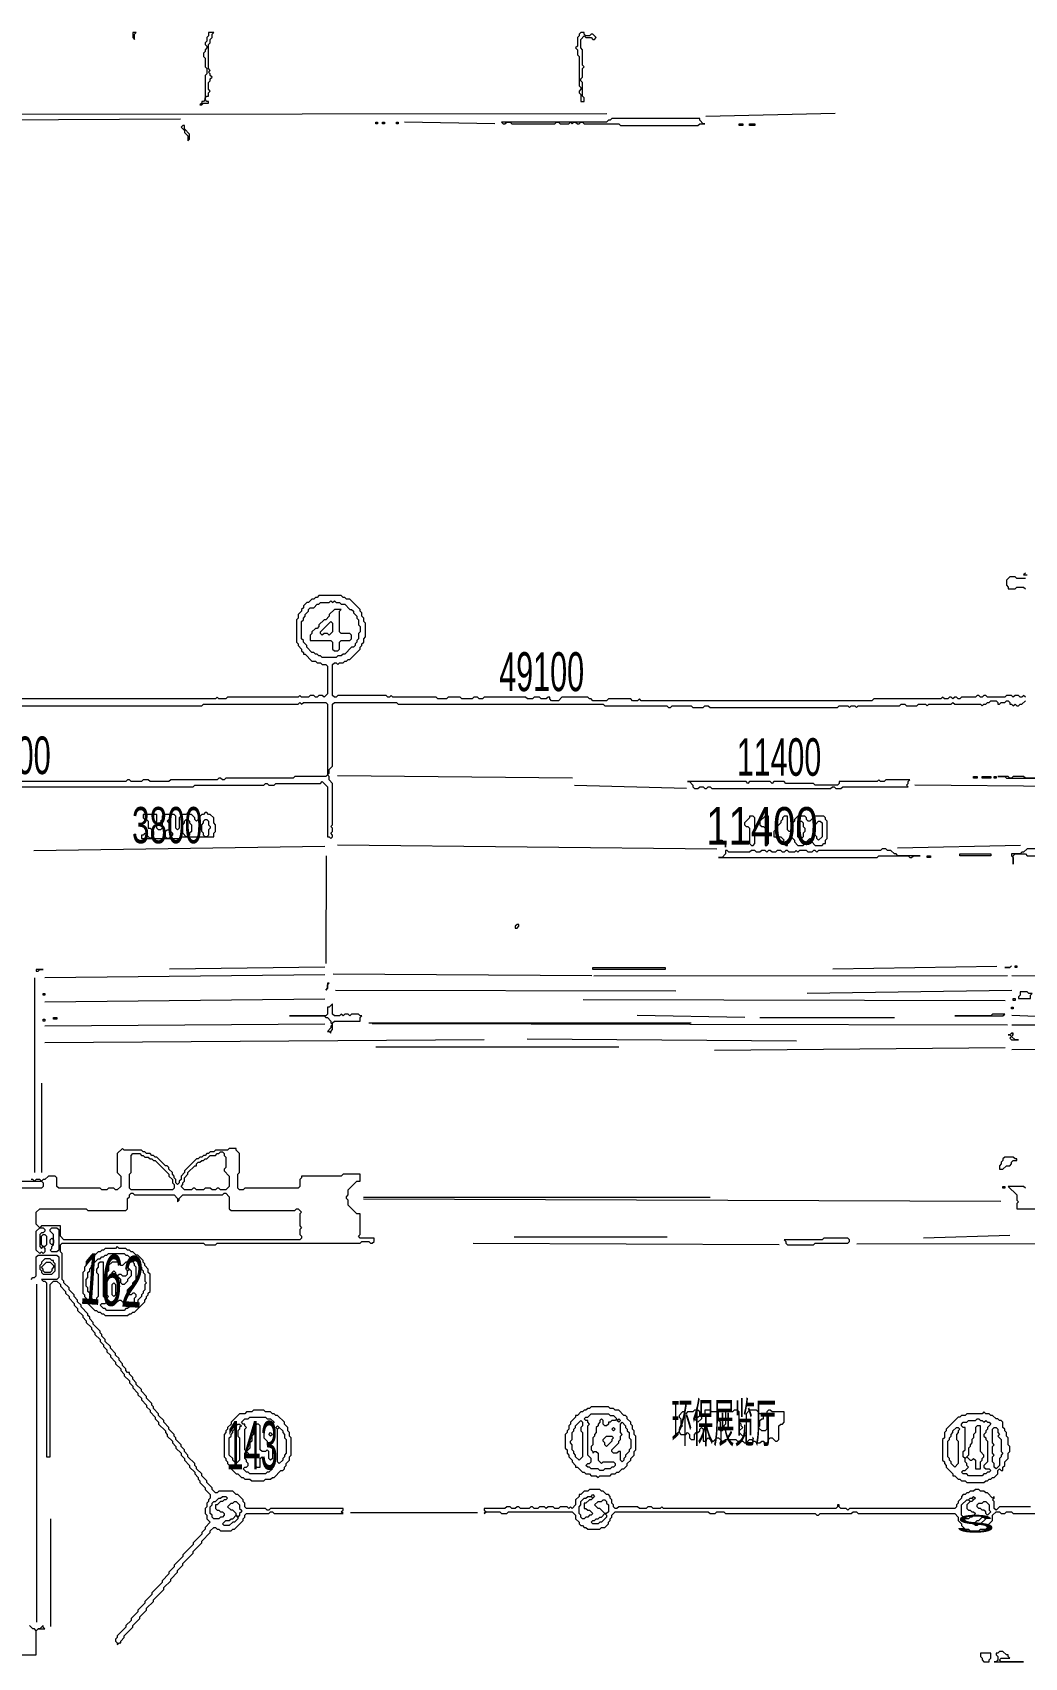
# Model space of a CAD drawing. Extents: x 20 to 3943, y 20 to 2783.
# Drawn here: x 1505 to 2080, y 1839 to 2783 of the extents above; entities that cross this region are included whole.
import ezdxf

# ---------------------------------------------------------------- set-up
doc = ezdxf.new("R2010")
doc.units = 0
for name, color, linetype, lineweight in [('OCR_TEXT', 6, 'Continuous', 0), ('RESIDUAL_GRAPHIC', 3, 'Continuous', 0), ('TRACE_CURVE', 6, 'Continuous', 0), ('TRACE_STRAIGHT', 5, 'Continuous', 0), ('TRACE_TEXT_SYMBOL', 6, 'Continuous', 0)]:
    doc.layers.add(name, color=color, linetype=linetype, lineweight=lineweight)
doc.styles.add('wqy-unicode', font='wqy-unicode.lff')

msp = doc.modelspace()

# ---------------------------------------------------------------- linework, layer by layer
at = {"layer": 'RESIDUAL_GRAPHIC', "color": 3}
for points in [[(1557, 2135), (1554, 2132), (1554, 2121), (1556, 2119), (1556, 2113), (1554, 2111), (1553, 2111), (1552, 2112), (1549, 2112), (1548, 2111), (1545, 2111), (1544, 2112), (1520, 2112), (1519, 2113), (1519, 2118), (1518, 2119), (1514, 2119), (1512, 2117), (1511, 2117), (1510, 2116), (1509, 2117), (1507, 2117), (1506, 2116), (1505, 2117), (1504, 2117)], [(1584, 2123), (1584, 2124), (1583, 2125), (1582, 2125), (1577, 2130), (1576, 2130), (1575, 2131), (1574, 2131), (1573, 2132), (1571, 2132), (1570, 2133), (1569, 2133), (1568, 2134), (1558, 2134), (1557, 2135)], [(1695, 2080), (1696, 2081), (1700, 2081), (1701, 2080), (1702, 2080), (1703, 2081), (1703, 2083), (1695, 2083), (1694, 2084), (1695, 2085), (1695, 2097), (1693, 2097), (1688, 2102), (1688, 2105), (1687, 2106), (1687, 2107), (1688, 2108), (1688, 2111), (1693, 2116), (1695, 2116), (1695, 2120), (1685, 2120), (1684, 2119), (1661, 2119), (1661, 2118), (1660, 2117), (1660, 2113), (1659, 2112), (1628, 2112), (1627, 2111), (1625, 2111), (1624, 2112), (1624, 2120), (1625, 2121), (1625, 2132), (1623, 2134), (1623, 2135), (1619, 2135), (1618, 2134), (1611, 2134), (1610, 2133), (1608, 2133), (1607, 2132), (1606, 2132), (1605, 2131), (1604, 2131), (1603, 2130), (1602, 2130), (1601, 2129), (1600, 2129), (1593, 2122), (1593, 2121), (1591, 2119), (1591, 2117), (1590, 2116), (1590, 2115), (1589, 2114), (1588, 2115), (1588, 2117), (1587, 2118), (1587, 2119), (1586, 2120), (1586, 2121), (1584, 2123)], [(1587, 1969), (1584, 1972), (1584, 1973), (1581, 1976), (1581, 1977), (1578, 1980), (1578, 1981), (1575, 1984), (1575, 1985), (1574, 1986), (1574, 1987), (1571, 1990), (1571, 1991), (1568, 1994), (1568, 1995), (1565, 1998), (1565, 1999), (1563, 2001), (1563, 2002), (1561, 2004), (1561, 2005), (1560, 2005), (1559, 2006), (1559, 2007), (1557, 2009), (1557, 2010), (1555, 2012), (1555, 2013), (1553, 2015), (1553, 2016), (1550, 2019), (1550, 2020), (1547, 2023), (1547, 2024), (1545, 2026), (1545, 2027), (1544, 2028), (1544, 2029), (1540, 2033), (1540, 2034), (1538, 2036), (1538, 2037), (1537, 2038), (1537, 2039), (1533, 2043), (1533, 2044), (1531, 2046), (1531, 2047), (1529, 2049), (1529, 2050), (1526, 2053), (1526, 2054), (1523, 2057), (1523, 2058), (1522, 2059), (1522, 2074), (1521, 2075), (1521, 2079), (1522, 2080), (1604, 2080), (1605, 2079), (1611, 2079), (1612, 2080), (1695, 2080)], [(1504, 2059), (1505, 2060), (1506, 2060), (1507, 2061), (1507, 2072), (1508, 2073), (1519, 2073), (1520, 2072), (1520, 2060), (1519, 2059), (1510, 2059), (1511, 2058), (1512, 2058), (1513, 2057), (1513, 1956), (1515, 1956), (1515, 2056), (1517, 2058), (1519, 2058), (1521, 2056), (1521, 2055), (1524, 2052), (1524, 2051), (1526, 2049)], [(1526, 2049), (1526, 2048), (1529, 2045), (1529, 2044), (1531, 2042), (1531, 2041), (1534, 2038), (1534, 2037), (1536, 2035), (1536, 2034), (1539, 2031), (1539, 2030), (1541, 2028), (1541, 2027), (1544, 2024), (1544, 2023), (1546, 2021), (1546, 2020), (1548, 2018), (1548, 2017), (1550, 2015), (1550, 2014), (1553, 2011), (1553, 2010), (1556, 2007), (1556, 2006), (1558, 2004), (1558, 2003), (1561, 2000), (1561, 1999), (1563, 1997), (1563, 1996), (1566, 1993), (1566, 1992), (1568, 1990), (1568, 1989), (1571, 1986), (1571, 1985), (1573, 1983), (1573, 1982), (1576, 1979), (1576, 1978), (1578, 1976), (1578, 1975), (1582, 1971), (1582, 1970), (1583, 1969), (1583, 1968), (1586, 1965), (1586, 1964), (1588, 1962), (1588, 1961), (1591, 1958), (1591, 1957), (1593, 1955), (1593, 1954), (1596, 1951), (1596, 1950), (1599, 1947), (1599, 1946), (1601, 1944), (1601, 1943), (1602, 1942), (1602, 1941)], [(1592, 1893), (1592, 1894), (1598, 1900), (1598, 1901), (1603, 1906), (1603, 1907), (1608, 1912), (1608, 1913), (1610, 1915), (1611, 1915), (1612, 1914), (1613, 1914), (1614, 1913), (1620, 1913), (1621, 1914), (1622, 1914), (1627, 1919), (1627, 1920), (1628, 1921), (1628, 1922), (1629, 1923), (1642, 1923), (1643, 1924), (1644, 1924), (1645, 1923), (1685, 1923), (1684, 1924), (1685, 1925), (1685, 1926), (1643, 1926), (1642, 1925), (1641, 1925), (1640, 1926), (1629, 1926), (1628, 1927), (1628, 1929), (1627, 1930), (1627, 1931), (1624, 1934), (1623, 1934), (1621, 1936), (1613, 1936), (1612, 1935), (1611, 1935), (1609, 1937), (1609, 1938), (1606, 1941), (1606, 1942), (1603, 1945), (1603, 1946), (1600, 1949), (1600, 1950), (1599, 1951), (1599, 1952), (1595, 1956), (1595, 1957), (1593, 1959), (1593, 1960), (1591, 1962), (1591, 1963), (1588, 1966), (1588, 1967), (1587, 1968), (1587, 1969)], [(1602, 1941), (1605, 1938), (1605, 1937), (1608, 1934), (1608, 1932), (1607, 1931), (1607, 1930), (1606, 1929), (1606, 1927), (1605, 1926), (1605, 1923), (1606, 1922), (1606, 1920), (1608, 1918), (1605, 1915), (1605, 1914), (1603, 1912), (1603, 1911), (1598, 1906), (1598, 1905), (1592, 1899), (1592, 1898), (1587, 1893), (1587, 1892), (1584, 1889), (1584, 1888), (1580, 1884), (1580, 1883), (1574, 1877), (1574, 1876), (1570, 1872), (1570, 1871), (1566, 1867), (1566, 1866), (1562, 1862), (1562, 1861), (1559, 1858), (1559, 1857), (1554, 1852), (1554, 1851), (1553, 1850), (1553, 1849), (1554, 1848), (1554, 1847), (1555, 1848), (1556, 1848), (1556, 1849), (1558, 1851), (1558, 1852), (1563, 1857), (1563, 1858), (1567, 1862), (1567, 1863), (1571, 1867), (1571, 1868), (1575, 1872), (1575, 1873), (1581, 1879), (1581, 1880), (1585, 1884), (1585, 1885), (1589, 1889), (1589, 1890), (1592, 1893)], [(1481, 1841), (1507, 1841), (1507, 1855), (1508, 1856), (1512, 1856), (1511, 1857), (1511, 1858), (1509, 1856), (1508, 1856), (1507, 1855), (1506, 1856), (1505, 1856), (1503, 1858)]]:
    msp.add_lwpolyline(points, dxfattribs=at)
for points in [[(1613, 2132), (1614, 2133), (1615, 2133), (1616, 2132), (1616, 2131), (1617, 2130), (1617, 2124), (1616, 2123), (1616, 2122), (1619, 2119), (1619, 2113), (1617, 2111), (1614, 2111), (1613, 2112), (1612, 2112), (1611, 2111), (1609, 2111), (1608, 2112), (1605, 2112), (1604, 2111), (1600, 2111), (1599, 2112), (1598, 2112), (1597, 2111), (1593, 2111), (1591, 2113), (1592, 2114), (1592, 2115), (1593, 2116), (1593, 2118), (1595, 2120), (1595, 2121), (1599, 2125), (1600, 2125), (1600, 2126), (1601, 2127), (1602, 2127), (1603, 2128), (1604, 2128), (1605, 2129), (1606, 2129), (1608, 2131), (1611, 2131), (1612, 2132)], [(1562, 2131), (1563, 2132), (1567, 2132), (1568, 2131), (1569, 2131), (1570, 2130), (1572, 2130), (1573, 2129), (1574, 2129), (1575, 2128), (1576, 2128), (1584, 2120), (1584, 2119), (1586, 2117), (1586, 2115), (1587, 2114), (1587, 2112), (1586, 2111), (1562, 2111), (1561, 2112), (1561, 2120), (1562, 2121)], [(1491, 2115), (1492, 2116), (1510, 2116), (1511, 2115), (1511, 2113), (1510, 2112), (1492, 2112), (1491, 2113)], [(1561, 2108), (1562, 2109), (1563, 2109), (1564, 2108), (1587, 2108), (1589, 2106), (1589, 2104), (1590, 2105), (1590, 2106), (1592, 2108), (1615, 2108), (1616, 2109), (1617, 2109), (1619, 2107), (1619, 2100), (1620, 2099), (1657, 2099), (1658, 2100), (1659, 2100), (1661, 2098), (1660, 2097), (1660, 2090), (1661, 2089), (1660, 2088), (1660, 2085), (1661, 2084), (1661, 2083), (1660, 2082), (1523, 2082), (1521, 2084), (1521, 2090), (1510, 2090), (1509, 2089), (1507, 2091), (1507, 2098), (1509, 2100), (1536, 2100), (1537, 2099), (1559, 2099), (1560, 2100), (1560, 2106), (1561, 2107)], [(1509, 2089), (1511, 2089), (1512, 2088), (1512, 2087), (1511, 2086), (1510, 2086), (1509, 2085), (1509, 2078), (1510, 2077), (1511, 2078), (1512, 2077), (1512, 2075), (1511, 2074), (1510, 2075), (1509, 2074), (1507, 2076), (1507, 2087)], [(1515, 2088), (1516, 2089), (1519, 2089), (1520, 2088), (1520, 2076), (1519, 2075), (1516, 2075), (1515, 2076), (1516, 2077), (1516, 2078), (1517, 2079), (1517, 2085), (1515, 2087)], [(1510, 2084), (1511, 2085), (1512, 2085), (1513, 2084), (1513, 2079), (1512, 2078), (1511, 2078), (1510, 2079)], [(1515, 2082), (1516, 2083), (1517, 2082), (1517, 2080), (1516, 2079), (1515, 2080)], [(1614, 1932), (1615, 1933), (1617, 1933), (1618, 1932), (1617, 1931), (1616, 1931), (1615, 1930), (1614, 1930), (1612, 1928), (1611, 1928), (1611, 1926), (1612, 1925), (1613, 1925), (1614, 1924), (1615, 1924), (1616, 1923), (1616, 1922), (1615, 1921), (1614, 1921), (1613, 1920), (1610, 1920), (1609, 1921), (1609, 1922), (1608, 1923), (1608, 1927), (1609, 1928), (1609, 1929), (1610, 1930), (1611, 1930), (1613, 1932)], [(1621, 1929), (1622, 1930), (1623, 1930), (1625, 1928), (1625, 1926), (1626, 1925), (1626, 1924), (1625, 1923), (1625, 1922), (1624, 1921), (1623, 1922), (1623, 1923), (1621, 1925), (1620, 1925), (1618, 1927), (1620, 1929)], [(1623, 1922), (1624, 1921), (1624, 1920), (1622, 1918), (1621, 1918), (1619, 1916), (1616, 1916), (1615, 1917), (1617, 1919), (1619, 1919), (1620, 1920), (1621, 1920)]]:
    msp.add_lwpolyline(points, close=True, dxfattribs=at)
at = {"layer": 'TRACE_CURVE', "color": 6}
for points in [[(1669, 2455), (1668, 2454), (1667, 2454), (1665, 2452), (1664, 2452), (1662, 2450), (1662, 2449), (1661, 2448), (1661, 2447), (1659, 2445), (1659, 2443), (1658, 2442), (1658, 2429), (1659, 2428), (1659, 2427), (1661, 2425), (1661, 2424), (1662, 2423), (1662, 2422), (1663, 2422), (1667, 2418), (1669, 2418), (1670, 2417), (1672, 2417), (1673, 2416), (1675, 2416), (1676, 2415), (1676, 2399), (1674, 2397), (1673, 2398), (1671, 2398), (1670, 2397), (1669, 2397), (1668, 2398), (1666, 2398), (1665, 2397), (1661, 2397), (1660, 2398), (1659, 2397), (1618, 2397), (1617, 2396), (1613, 2396), (1612, 2397), (1611, 2396), (1479, 2396)], [(1806, 2395), (1805, 2396), (1805, 2397), (1804, 2397), (1803, 2396), (1800, 2396), (1799, 2397), (1796, 2397), (1795, 2396), (1792, 2396), (1791, 2397), (1767, 2397), (1766, 2396), (1764, 2396), (1763, 2397), (1761, 2397), (1760, 2396), (1754, 2396), (1753, 2397), (1746, 2397), (1745, 2396), (1740, 2396), (1739, 2397), (1714, 2397), (1713, 2398), (1712, 2397), (1711, 2397), (1710, 2398), (1682, 2398), (1681, 2397), (1680, 2397), (1679, 2398), (1679, 2416), (1680, 2417), (1681, 2417), (1682, 2416), (1683, 2417), (1685, 2417), (1686, 2418), (1687, 2418), (1688, 2419), (1689, 2419), (1695, 2425), (1695, 2426), (1696, 2427), (1696, 2428), (1697, 2429), (1697, 2431), (1698, 2432), (1698, 2440), (1697, 2441), (1697, 2443), (1696, 2444), (1696, 2446), (1695, 2447), (1695, 2448), (1689, 2454), (1687, 2454), (1686, 2455), (1685, 2455), (1684, 2456), (1671, 2456), (1670, 2455), (1669, 2455)], [(2081, 2397), (2080, 2398), (2079, 2397), (2078, 2397), (2077, 2398), (2075, 2398), (2074, 2397), (2073, 2398), (2070, 2398), (2069, 2397), (2059, 2397), (2058, 2398), (2057, 2398), (2056, 2397), (2055, 2397), (2054, 2398), (2053, 2398), (2052, 2397), (2044, 2397), (2043, 2396), (2042, 2396), (2041, 2397), (2040, 2397), (2039, 2396), (2038, 2397), (2037, 2397), (2036, 2396), (2034, 2396), (2033, 2397), (2032, 2396), (1993, 2396), (1992, 2395), (1858, 2395), (1857, 2396), (1856, 2395), (1853, 2395), (1852, 2396), (1839, 2396), (1838, 2395), (1830, 2395), (1829, 2396), (1828, 2396), (1827, 2397), (1812, 2397), (1810, 2395), (1806, 2395)], [(1479, 2392), (1603, 2392), (1604, 2393), (1659, 2393), (1660, 2394), (1661, 2393), (1662, 2394), (1675, 2394), (1676, 2393), (1676, 2352), (1675, 2351), (1657, 2351), (1656, 2350), (1617, 2350), (1616, 2349), (1615, 2349), (1614, 2350)], [(1672, 2347), (1673, 2348), (1676, 2345), (1676, 2316), (1677, 2316), (1678, 2315), (1679, 2316), (1679, 2317), (1678, 2318), (1679, 2319), (1679, 2321), (1678, 2322), (1679, 2323), (1679, 2347), (1677, 2349), (1677, 2351), (1676, 2352), (1677, 2353), (1677, 2355), (1679, 2357), (1679, 2393), (1680, 2394), (1716, 2394), (1717, 2393), (1836, 2393), (1837, 2392), (1873, 2392), (1874, 2391), (1875, 2391), (1876, 2392), (1887, 2392), (1888, 2391), (1894, 2391), (1895, 2392), (1897, 2392), (1898, 2391), (1972, 2391), (1973, 2392), (1978, 2392), (1979, 2391), (1980, 2392), (1982, 2392), (1983, 2391), (1984, 2392), (2008, 2392), (2009, 2393), (2011, 2393), (2012, 2392), (2018, 2392), (2019, 2393), (2023, 2393), (2024, 2392), (2025, 2393), (2038, 2393), (2039, 2394), (2040, 2393), (2055, 2393), (2056, 2392), (2057, 2393), (2058, 2393), (2059, 2394), (2060, 2394), (2061, 2395), (2064, 2395)], [(2064, 2395), (2065, 2394), (2065, 2393), (2066, 2393), (2067, 2394), (2069, 2394), (2070, 2395), (2071, 2395), (2072, 2394), (2072, 2393), (2073, 2393), (2074, 2392), (2075, 2393), (2076, 2392), (2077, 2392), (2078, 2393), (2079, 2393), (2081, 2395)], [(1614, 2350), (1613, 2350), (1612, 2349), (1585, 2349), (1584, 2348), (1573, 2348), (1572, 2349), (1569, 2349), (1568, 2348), (1562, 2348), (1561, 2349), (1560, 2349), (1559, 2348), (1479, 2348)], [(1438, 2345), (1598, 2345), (1599, 2346), (1639, 2346), (1640, 2347), (1641, 2347), (1642, 2346), (1645, 2346), (1646, 2347), (1672, 2347)], [(1856, 1927), (1845, 1927), (1844, 1926), (1843, 1926), (1842, 1927), (1842, 1928), (1841, 1929), (1841, 1931), (1840, 1932), (1840, 1933), (1839, 1934), (1838, 1934), (1836, 1936), (1835, 1936), (1834, 1937), (1828, 1937), (1827, 1936), (1825, 1936), (1823, 1934), (1822, 1934), (1822, 1933), (1820, 1931), (1820, 1928), (1818, 1926), (1817, 1927), (1816, 1926), (1815, 1927), (1811, 1927), (1810, 1926), (1808, 1926), (1807, 1927), (1804, 1927), (1803, 1926), (1802, 1927), (1799, 1927), (1798, 1926), (1796, 1926), (1795, 1927), (1794, 1927), (1793, 1926), (1788, 1926), (1787, 1927), (1786, 1927), (1785, 1926), (1783, 1926), (1782, 1927), (1780, 1927), (1779, 1926), (1767, 1926), (1767, 1925), (1768, 1924), (1767, 1923), (1768, 1924), (1776, 1924), (1777, 1923), (1780, 1923), (1781, 1924), (1818, 1924), (1820, 1922), (1820, 1920), (1822, 1918), (1822, 1917), (1823, 1916), (1824, 1916)], [(2084, 1927), (2066, 1927), (2064, 1925), (2063, 1926), (2063, 1930), (2062, 1931), (2063, 1932), (2063, 1933), (2062, 1932), (2059, 1935), (2058, 1935), (2057, 1936), (2055, 1936), (2054, 1937), (2052, 1937), (2051, 1936), (2049, 1936), (2048, 1935), (2047, 1935), (2046, 1934), (2045, 1934), (2044, 1933), (2044, 1932), (2042, 1930), (2042, 1929), (2041, 1928), (2041, 1927), (2040, 1926), (1979, 1926), (1978, 1925), (1977, 1926), (1974, 1926), (1973, 1927), (1973, 1928), (1972, 1928), (1972, 1927), (1971, 1926), (1871, 1926), (1870, 1927), (1869, 1926), (1865, 1926), (1864, 1927), (1862, 1927), (1861, 1926), (1857, 1926), (1856, 1927)], [(1824, 1916), (1825, 1915), (1826, 1915), (1827, 1914), (1834, 1914), (1835, 1915), (1837, 1915), (1839, 1917), (1839, 1918), (1840, 1919), (1840, 1920), (1841, 1921), (1841, 1922), (1843, 1924), (1897, 1924), (1898, 1923), (1901, 1923), (1902, 1924), (1906, 1924), (1907, 1923), (1959, 1923), (1960, 1922), (1961, 1922), (1962, 1923), (1980, 1923), (1981, 1924), (1983, 1924), (1984, 1923), (2040, 1923), (2042, 1921), (2042, 1919), (2044, 1917), (2044, 1916), (2046, 1914), (2048, 1914), (2049, 1913), (2054, 1913), (2055, 1914), (2058, 1914), (2059, 1915), (2059, 1916), (2062, 1919), (2062, 1922), (2064, 1924), (2066, 1924), (2067, 1923), (2069, 1923), (2070, 1924), (2073, 1924), (2074, 1923), (2097, 1923)]]:
    msp.add_lwpolyline(points, dxfattribs=at)
for points in [[(1677, 2452), (1678, 2453), (1679, 2452), (1680, 2453), (1681, 2452), (1683, 2452), (1684, 2451), (1686, 2451), (1689, 2448), (1690, 2448), (1691, 2447), (1691, 2446), (1693, 2444), (1693, 2443), (1694, 2442), (1694, 2439), (1695, 2438), (1695, 2435), (1694, 2434), (1694, 2431), (1693, 2430), (1693, 2429), (1692, 2428), (1692, 2427), (1691, 2426), (1690, 2426), (1686, 2422), (1685, 2422), (1684, 2421), (1682, 2421), (1681, 2420), (1673, 2420), (1672, 2421), (1671, 2421), (1670, 2422), (1669, 2422), (1668, 2423), (1667, 2423), (1664, 2426), (1664, 2427), (1662, 2429), (1662, 2430), (1661, 2431), (1661, 2441), (1662, 2442), (1662, 2443), (1663, 2444), (1663, 2445), (1665, 2447), (1665, 2448), (1666, 2449), (1668, 2449), (1670, 2451), (1671, 2451), (1672, 2452)], [(1826, 1932), (1827, 1933), (1829, 1933), (1830, 1932), (1829, 1931), (1828, 1931), (1826, 1929), (1825, 1929), (1825, 1926), (1826, 1926), (1827, 1925), (1828, 1925), (1830, 1923), (1829, 1922), (1828, 1922), (1827, 1921), (1826, 1921), (1825, 1920), (1824, 1920), (1823, 1921), (1823, 1922), (1822, 1923), (1822, 1927), (1823, 1928), (1823, 1930), (1825, 1932)], [(1829, 1933), (1830, 1934), (1831, 1933), (1830, 1932)], [(1835, 1930), (1836, 1931), (1837, 1931), (1838, 1930), (1838, 1929), (1839, 1928), (1839, 1924), (1838, 1923), (1837, 1923), (1834, 1926), (1833, 1926), (1831, 1928), (1833, 1930)], [(2047, 1931), (2048, 1931), (2049, 1930), (2047, 1928), (2047, 1926), (2048, 1925), (2049, 1925), (2050, 1924), (2051, 1924), (2052, 1923), (2050, 1921), (2049, 1921), (2048, 1920), (2046, 1920), (2044, 1922), (2044, 1928)], [(2048, 1931), (2049, 1932), (2050, 1932), (2051, 1931), (2050, 1930), (2049, 1930)], [(2050, 1932), (2051, 1933), (2052, 1932), (2051, 1931)], [(2056, 1929), (2057, 1930), (2058, 1930), (2060, 1928), (2060, 1925), (2061, 1924), (2059, 1922), (2058, 1923), (2058, 1924), (2057, 1925), (2056, 1925), (2055, 1926), (2054, 1926), (2053, 1927), (2053, 1928), (2054, 1929)], [(1837, 1923), (1838, 1922), (1838, 1921), (1835, 1918), (1834, 1918), (1833, 1917), (1830, 1917), (1829, 1918), (1830, 1919), (1831, 1919), (1832, 1920), (1833, 1920), (1834, 1921), (1835, 1921)], [(2056, 1921), (2057, 1921), (2058, 1920), (2055, 1917), (2054, 1917), (2053, 1916), (2052, 1916), (2051, 1917), (2053, 1919), (2054, 1919)]]:
    msp.add_lwpolyline(points, close=True, dxfattribs=at)
at = {"layer": 'TRACE_STRAIGHT', "color": 5}
for p, q in [((1160.62, 2735.34), (1838.13, 2735.92)), ((1398.11, 2731.82), (1590.63, 2732.88)), ((1720.6, 2731.15), (1773.15, 2730.23)), ((1895.63, 2734.46), (1970.6, 2736.09)), ((1681.87, 2351.51), (1818.14, 2350.3)), ((1819.34, 2345.95), (1884.42, 2344.23)), ((2016.88, 2346.2), (2121.9, 2345.06)), ((1505.61, 2308.07), (1674.36, 2310.62)), ((1675.28, 2242.37), (1675.5, 2304.88)), ((1681.88, 2311.25), (1901.9, 2309.06)), ((2006.85, 2309.59), (2078.15, 2311.07)), ((1584.37, 2239.36), (1674.37, 2240.56)), ((1679.37, 2236.38), (1829.39, 2235.39)), ((1969.36, 2239.33), (2064.38, 2240.79)), ((1506, 2234), (1506, 2121)), ((1511.88, 2234.27), (1674.39, 2236.03)), ((1680.62, 2226.93), (1878.13, 2226.46)), ((1830.62, 2235.28), (2070.63, 2235.37)), ((1954.35, 2225.13), (2073.15, 2226.99)), ((2073.11, 2235.37), (2193.13, 2234.42)), ((1511.87, 2220.2), (1674.39, 2221.83)), ((1824.37, 2221.55), (2069.37, 2221.02)), ((1700, 2208), (1887, 2208)), ((1855.63, 2212.39), (1918.15, 2211.22)), ((1927, 2211), (2005, 2211)), ((2073.07, 2212.36), (2123.14, 2210.26)), ((1511.87, 2206.18), (1674.39, 2207.39)), ((1701.87, 2207.58), (2070.62, 2206.84)), ((1791.87, 2198.7), (1948.15, 2197.42)), ((2073.12, 2206.78), (2200.62, 2206.46)), ((1511.86, 2196.46), (1766.88, 2198.33)), ((1704, 2194), (1845, 2194)), ((1900.62, 2192.15), (2069.37, 2193.64)), ((2073.13, 2192.5), (2263.13, 2193.53)), ((1510, 2173), (1510, 2121)), ((1696.85, 2105.8), (2066.84, 2104.41)), ((1696.88, 2106.72), (1898.13, 2106.69)), ((1760.62, 2080.09), (1938.13, 2079.31)), ((1784.38, 2083.66), (1873.13, 2083.7)), ((1983.13, 2079.59), (2124.38, 2079.81)), ((2021.89, 2083.2), (2071.92, 2084.64)), ((1507.37, 1859.88), (1507.37, 2056.12)), ((1515.5, 1857.38), (1515.52, 1919.88)), ((1689.38, 1923.59), (1763.13, 1923.54))]:
    msp.add_line(p, q, dxfattribs=at)
at = {"layer": 'TRACE_TEXT_SYMBOL', "color": 6}
for points in [[(1563, 2783), (1563, 2780), (1564, 2779), (1564, 2782), (1565, 2783)], [(1607, 2783), (1607, 2781), (1606, 2780), (1606, 2778), (1605, 2777), (1605, 2776), (1606, 2775), (1606, 2774), (1605, 2773), (1605, 2772), (1604, 2771), (1604, 2769), (1605, 2768), (1605, 2763), (1606, 2762), (1606, 2759), (1605, 2758), (1605, 2744), (1604, 2743), (1603, 2743), (1603, 2742), (1602, 2741), (1603, 2741), (1604, 2742), (1607, 2742), (1607, 2743), (1606, 2743), (1605, 2744), (1605, 2745), (1606, 2746), (1607, 2746), (1607, 2748), (1608, 2749), (1607, 2750), (1607, 2754), (1608, 2755), (1608, 2756), (1609, 2757), (1608, 2758), (1608, 2759), (1607, 2760), (1608, 2761), (1607, 2762), (1607, 2776), (1608, 2777), (1608, 2779), (1609, 2780), (1609, 2782), (1610, 2783)], [(1823, 2783), (1822, 2782), (1822, 2781), (1821, 2780), (1821, 2775), (1820, 2774), (1821, 2773), (1821, 2770), (1822, 2769), (1822, 2752), (1823, 2751), (1823, 2750), (1822, 2749), (1822, 2748), (1823, 2747), (1823, 2743), (1825, 2743), (1825, 2745), (1824, 2746), (1824, 2754), (1823, 2755), (1823, 2756), (1824, 2757), (1824, 2762), (1825, 2763), (1824, 2764), (1824, 2773), (1823, 2774), (1823, 2779), (1825, 2781), (1826, 2780), (1829, 2780), (1830, 2779), (1831, 2779), (1832, 2780), (1830, 2782), (1829, 2782), (1828, 2781), (1826, 2781), (1825, 2782), (1825, 2783)], [(1592, 2729), (1591, 2728), (1593, 2726), (1593, 2725), (1595, 2723), (1595, 2720), (1596, 2721), (1596, 2724), (1593, 2727), (1593, 2729)], [(1704, 2731), (1705, 2731), (1705, 2730), (1704, 2730)], [(1708, 2731), (1709, 2731), (1709, 2730), (1708, 2730)], [(1716, 2731), (1717, 2731), (1717, 2730), (1716, 2730)], [(1841, 2733), (1840, 2732), (1839, 2732), (1838, 2731), (1777, 2731), (1778, 2730), (1779, 2730), (1780, 2731), (1782, 2731), (1783, 2730), (1808, 2730), (1809, 2731), (1810, 2731), (1811, 2730), (1816, 2730), (1817, 2731), (1818, 2730), (1819, 2731), (1820, 2731), (1821, 2730), (1822, 2730), (1823, 2731), (1824, 2731), (1825, 2730), (1845, 2730), (1846, 2729), (1891, 2729), (1892, 2730), (1895, 2730), (1894, 2730), (1892, 2732), (1892, 2733)], [(1915, 2730), (1917, 2730), (1917, 2729), (1915, 2729)], [(1921, 2730), (1924, 2730), (1924, 2729), (1921, 2729)], [(1680, 2448), (1677, 2445), (1677, 2444), (1675, 2442), (1674, 2442), (1671, 2439), (1671, 2438), (1670, 2437), (1669, 2437), (1667, 2435), (1667, 2434), (1666, 2433), (1666, 2430), (1678, 2430), (1679, 2429), (1679, 2425), (1680, 2424), (1682, 2424), (1683, 2425), (1683, 2429), (1684, 2430), (1689, 2430), (1690, 2431), (1690, 2433), (1689, 2434), (1684, 2434), (1683, 2435), (1683, 2447), (1684, 2448)], [(1678, 2441), (1679, 2440), (1679, 2435), (1677, 2433), (1676, 2434), (1674, 2434), (1673, 2433), (1672, 2434), (1672, 2435)], [(2051, 2351), (2053, 2351), (2053, 2350), (2051, 2350)], [(2056, 2351), (2061, 2351), (2061, 2350), (2056, 2350)], [(2063, 2351), (2064, 2351), (2064, 2350), (2063, 2350)], [(2065, 2351), (2069, 2351), (2070, 2350), (2095, 2350), (2081, 2350), (2080, 2351), (2074, 2351), (2073, 2350), (2072, 2350), (2071, 2351)], [(1996, 2349), (1995, 2348), (1973, 2348), (1973, 2347), (1972, 2346), (1959, 2346), (1958, 2347), (1942, 2347), (1941, 2348), (1935, 2348), (1934, 2347), (1933, 2348), (1921, 2348), (1920, 2347), (1919, 2348), (1885, 2348), (1886, 2348), (1888, 2346), (1888, 2345), (1889, 2344), (1891, 2344), (1892, 2345), (1894, 2345), (1895, 2344), (1896, 2344), (1897, 2345), (1898, 2345), (1899, 2344), (1968, 2344), (1969, 2345), (1970, 2345), (1971, 2344), (1974, 2344), (1975, 2345), (2013, 2345), (2012, 2346), (2013, 2347), (2013, 2348), (2014, 2349), (2000, 2349), (1999, 2348), (1997, 2348)], [(1595, 2330), (1594, 2329), (1592, 2329), (1590, 2327), (1590, 2321), (1589, 2320), (1588, 2321), (1588, 2328), (1587, 2329), (1581, 2329), (1580, 2328), (1580, 2326), (1579, 2325), (1580, 2324), (1580, 2321), (1579, 2320), (1578, 2320), (1577, 2321), (1577, 2323), (1576, 2324), (1577, 2325), (1577, 2329), (1569, 2329), (1569, 2327), (1570, 2326), (1571, 2326), (1572, 2325), (1572, 2321), (1573, 2321), (1575, 2319), (1575, 2317), (1573, 2315), (1570, 2318), (1569, 2317), (1568, 2317), (1568, 2315), (1590, 2315), (1591, 2316), (1610, 2316), (1610, 2318), (1611, 2319), (1611, 2323), (1610, 2324), (1610, 2327), (1608, 2329), (1607, 2329), (1606, 2330), (1605, 2330), (1604, 2329), (1603, 2329), (1601, 2327), (1601, 2326), (1600, 2325), (1599, 2326), (1599, 2327), (1597, 2329), (1596, 2329)], [(1583, 2325), (1584, 2326), (1585, 2325), (1584, 2324)], [(1593, 2325), (1594, 2326), (1595, 2326), (1596, 2325), (1596, 2324), (1597, 2323), (1597, 2319), (1596, 2318), (1596, 2317), (1595, 2316), (1594, 2316), (1592, 2318), (1592, 2323), (1593, 2324)], [(1604, 2325), (1605, 2326), (1606, 2326), (1607, 2325), (1607, 2323), (1608, 2322), (1608, 2321), (1607, 2320), (1607, 2317), (1606, 2316), (1605, 2316), (1604, 2317), (1604, 2318), (1603, 2319), (1603, 2323), (1604, 2324)], [(1921, 2328), (1921, 2327), (1918, 2324), (1918, 2323), (1919, 2322), (1920, 2322), (1921, 2321), (1921, 2312), (1922, 2311), (1923, 2311), (1924, 2312), (1924, 2327), (1923, 2328)], [(1930, 2328), (1927, 2325), (1927, 2323), (1928, 2322), (1929, 2322), (1930, 2321), (1930, 2311), (1931, 2311), (1932, 2312), (1932, 2328)], [(1941, 2328), (1940, 2327), (1940, 2326), (1939, 2325), (1939, 2324), (1937, 2322), (1937, 2321), (1935, 2319), (1935, 2316), (1936, 2316), (1937, 2315), (1938, 2316), (1939, 2316), (1941, 2314), (1940, 2313), (1942, 2311), (1943, 2311), (1943, 2314), (1945, 2316), (1947, 2314), (1947, 2313), (1949, 2311), (1952, 2311), (1953, 2312), (1954, 2312), (1954, 2313), (1956, 2315), (1957, 2314), (1957, 2313), (1959, 2311), (1963, 2311), (1964, 2312), (1965, 2312), (1965, 2314), (1966, 2315), (1966, 2325), (1965, 2326), (1965, 2327), (1964, 2328), (1959, 2328), (1956, 2325), (1955, 2325), (1954, 2326), (1954, 2327), (1953, 2328), (1949, 2328), (1947, 2326), (1947, 2325), (1946, 2324), (1946, 2320), (1945, 2319), (1944, 2319), (1943, 2320), (1943, 2328)], [(1949, 2324), (1950, 2325), (1951, 2325), (1952, 2324), (1952, 2322), (1953, 2321), (1953, 2319), (1952, 2318), (1952, 2316), (1951, 2315), (1950, 2315), (1949, 2316)], [(1961, 2325), (1962, 2325), (1963, 2324), (1963, 2316), (1961, 2314), (1960, 2315), (1960, 2316), (1959, 2317), (1959, 2323)], [(1582, 2319), (1583, 2320), (1584, 2320), (1586, 2318), (1586, 2317), (1584, 2315), (1583, 2315), (1582, 2316)], [(1903, 2314), (1905, 2314), (1905, 2313), (1903, 2313)], [(1906, 2313), (1907, 2312), (1907, 2310), (1907, 2312)], [(1998, 2309), (1997, 2308), (1961, 2308), (1960, 2307), (1959, 2308), (1958, 2308), (1957, 2307), (1955, 2307), (1954, 2308), (1950, 2308), (1949, 2307), (1948, 2308), (1947, 2307), (1944, 2307), (1943, 2308), (1942, 2308), (1941, 2307), (1940, 2307), (1939, 2308), (1937, 2308), (1936, 2307), (1934, 2307), (1933, 2308), (1932, 2308), (1931, 2307), (1930, 2308), (1928, 2308), (1927, 2307), (1925, 2307), (1924, 2308), (1922, 2308), (1921, 2307), (1909, 2307), (1908, 2308), (1907, 2308), (1907, 2306), (1905, 2304), (1903, 2304), (1995, 2304), (1996, 2305), (2013, 2305), (2014, 2304), (2015, 2304), (2016, 2305), (2020, 2305), (2007, 2305), (2006, 2306), (2005, 2306), (2003, 2308), (2001, 2308), (2000, 2309)], [(2024, 2305), (2026, 2305), (2026, 2304), (2024, 2304)], [(2043, 2306), (2061, 2306), (2061, 2305), (2043, 2305)], [(2082, 2309), (2080, 2307), (2079, 2307), (2078, 2306), (2073, 2306), (2073, 2305), (2074, 2304), (2074, 2300), (2074, 2305), (2075, 2306), (2081, 2306), (2082, 2305), (2098, 2305), (2097, 2306), (2097, 2308), (2096, 2309)], [(1786, 2265), (1785, 2264), (1785, 2263), (1786, 2263), (1787, 2264), (1787, 2265)], [(1507, 2239), (1507, 2238), (1508, 2238), (1509, 2239), (1511, 2239)], [(1830, 2240), (1872, 2240), (1872, 2239), (1830, 2239)], [(2073, 2241), (2072, 2240), (2069, 2240), (2072, 2240)], [(2075, 2241), (2076, 2241), (2076, 2240), (2075, 2240)], [(1676, 2231), (1676, 2228), (1675, 2227), (1676, 2228), (1676, 2230), (1677, 2231)], [(1511, 2225), (1512, 2225), (1512, 2224), (1511, 2224)], [(1679, 2219), (1677, 2217), (1676, 2217), (1676, 2213), (1675, 2212), (1654, 2212), (1674, 2212), (1675, 2211), (1676, 2211), (1678, 2209), (1678, 2208), (1679, 2207), (1678, 2206), (1678, 2205), (1676, 2203), (1677, 2203), (1678, 2202), (1678, 2203), (1679, 2204), (1679, 2208), (1680, 2209), (1695, 2209), (1695, 2211), (1696, 2212), (1695, 2212), (1694, 2213), (1690, 2213), (1689, 2212), (1688, 2213), (1686, 2213), (1685, 2212), (1684, 2213), (1683, 2212), (1680, 2212), (1679, 2213)], [(2074, 2222), (2075, 2222), (2075, 2221), (2074, 2221)], [(2078, 2226), (2078, 2224), (2077, 2223), (2077, 2222), (2084, 2222), (2084, 2224), (2085, 2225), (2083, 2225), (2082, 2226)], [(1511, 2210), (1512, 2210), (1512, 2209), (1511, 2209)], [(1517, 2211), (1519, 2211), (1519, 2210), (1517, 2210)], [(2062, 2213), (2061, 2212), (2040, 2212), (2068, 2212), (2069, 2213)], [(2073, 2217), (2074, 2217), (2074, 2216), (2073, 2216)], [(2073, 2202), (2072, 2201), (2071, 2201), (2072, 2201), (2073, 2200), (2072, 2199), (2073, 2198), (2077, 2198), (2075, 2198), (2073, 2200), (2074, 2201), (2074, 2202)], [(2072, 2201), (2073, 2202), (2074, 2201), (2073, 2200)], [(2069, 2130), (2068, 2129), (2068, 2128), (2067, 2127), (2067, 2126), (2066, 2125), (2066, 2123), (2068, 2123), (2070, 2125), (2072, 2125), (2073, 2126), (2073, 2127), (2074, 2128), (2076, 2128), (2076, 2129), (2075, 2129), (2074, 2130)], [(2068, 2113), (2069, 2113), (2069, 2112), (2068, 2112)], [(1554, 2078), (1553, 2077), (1547, 2077), (1546, 2076), (1545, 2076), (1544, 2075), (1543, 2075), (1540, 2072), (1539, 2072), (1538, 2071), (1538, 2070), (1536, 2068), (1536, 2067), (1535, 2066), (1535, 2064), (1534, 2063), (1534, 2051), (1535, 2050), (1535, 2049), (1536, 2048), (1536, 2047), (1537, 2046), (1537, 2045), (1541, 2041), (1542, 2041), (1543, 2040), (1544, 2040), (1545, 2039), (1546, 2039), (1547, 2038), (1560, 2038), (1561, 2039), (1562, 2039), (1563, 2040), (1564, 2040), (1570, 2046), (1570, 2047), (1571, 2048), (1571, 2049), (1572, 2050), (1572, 2051), (1573, 2052), (1573, 2062), (1572, 2063), (1572, 2065), (1570, 2067), (1570, 2068), (1569, 2069), (1569, 2070), (1566, 2073), (1565, 2073), (1563, 2075), (1562, 2075), (1561, 2076), (1560, 2076), (1559, 2077), (1555, 2077)], [(1964, 2083), (1963, 2082), (1941, 2082), (1942, 2081), (1942, 2080), (1943, 2079), (1958, 2079), (1959, 2080), (1978, 2080), (1979, 2081), (1979, 2082), (1978, 2083)], [(1512, 2071), (1510, 2069), (1510, 2068), (1509, 2067), (1509, 2065), (1510, 2064), (1510, 2063), (1511, 2062), (1516, 2062), (1518, 2064), (1518, 2068), (1517, 2069), (1517, 2070), (1516, 2070), (1515, 2071)], [(1513, 2069), (1515, 2069), (1517, 2067), (1517, 2066), (1516, 2065), (1516, 2064), (1515, 2063), (1512, 2063), (1511, 2064), (1511, 2065), (1510, 2066)], [(1548, 2073), (1549, 2074), (1558, 2074), (1559, 2073), (1560, 2073), (1563, 2070), (1562, 2069), (1559, 2069), (1557, 2067), (1556, 2067), (1555, 2068), (1555, 2069), (1551, 2069), (1549, 2067), (1549, 2064), (1548, 2063), (1548, 2050), (1549, 2049), (1548, 2048), (1547, 2048), (1546, 2049), (1546, 2069), (1544, 2069), (1543, 2068), (1543, 2066), (1542, 2065), (1542, 2063), (1543, 2062), (1543, 2049), (1542, 2048), (1542, 2047), (1541, 2046), (1539, 2048), (1539, 2049), (1538, 2050), (1538, 2051), (1537, 2052), (1537, 2054), (1536, 2055), (1536, 2059), (1537, 2060), (1537, 2063), (1538, 2064), (1538, 2065), (1539, 2066), (1539, 2067), (1543, 2071), (1544, 2071), (1545, 2072), (1546, 2072), (1547, 2073)], [(1563, 2069), (1564, 2070), (1565, 2070), (1566, 2069), (1566, 2068), (1568, 2066), (1568, 2065), (1569, 2064), (1569, 2063), (1570, 2062), (1570, 2058), (1571, 2057), (1570, 2056), (1570, 2053), (1569, 2052), (1569, 2051), (1568, 2050), (1568, 2049), (1566, 2047), (1566, 2046), (1565, 2045), (1564, 2046), (1564, 2048), (1565, 2049), (1565, 2050), (1564, 2051), (1563, 2051), (1562, 2050), (1561, 2050), (1560, 2051), (1560, 2053), (1563, 2056), (1563, 2057), (1565, 2059), (1565, 2066), (1564, 2067), (1564, 2068)], [(1551, 2063), (1552, 2064), (1553, 2063), (1553, 2062), (1552, 2061), (1551, 2062)], [(1551, 2056), (1552, 2057), (1553, 2056), (1553, 2050), (1552, 2049), (1551, 2050)], [(1560, 2064), (1561, 2065), (1562, 2064), (1562, 2061), (1560, 2059), (1560, 2058), (1558, 2056), (1557, 2056), (1556, 2057), (1556, 2059), (1554, 2061), (1555, 2062), (1556, 2062), (1557, 2061), (1559, 2061), (1560, 2062)], [(1559, 2065), (1560, 2066), (1561, 2065), (1560, 2064)], [(1549, 2047), (1551, 2045), (1553, 2045), (1555, 2047), (1556, 2047), (1557, 2046), (1560, 2046), (1561, 2045), (1562, 2045), (1563, 2044), (1562, 2043), (1561, 2043), (1560, 2042), (1559, 2042), (1558, 2041), (1548, 2041), (1547, 2042), (1546, 2042), (1544, 2044), (1545, 2045), (1547, 2045)], [(1633, 1983), (1632, 1982), (1629, 1982), (1628, 1981), (1625, 1981), (1620, 1976), (1620, 1975), (1618, 1973), (1618, 1972), (1617, 1971), (1617, 1970), (1616, 1969), (1616, 1956), (1617, 1955), (1617, 1954), (1618, 1953), (1618, 1952), (1620, 1950), (1620, 1949), (1623, 1946), (1624, 1946), (1626, 1944), (1627, 1944), (1628, 1943), (1631, 1943), (1632, 1942), (1639, 1942), (1640, 1943), (1643, 1943), (1644, 1944), (1645, 1944), (1649, 1948), (1650, 1948), (1651, 1949), (1651, 1950), (1652, 1951), (1652, 1952), (1654, 1954), (1654, 1956), (1655, 1957), (1655, 1967), (1654, 1968), (1654, 1970), (1653, 1971), (1653, 1973), (1651, 1975), (1651, 1976), (1647, 1980), (1646, 1980), (1645, 1981), (1644, 1981), (1643, 1982), (1640, 1982), (1639, 1983)], [(2057, 1982), (2056, 1981), (2047, 1981), (2046, 1980), (2044, 1980), (2043, 1979), (2042, 1979), (2035, 1972), (2035, 1971), (2034, 1970), (2034, 1967), (2033, 1966), (2033, 1954), (2034, 1953), (2034, 1952), (2035, 1951), (2035, 1950), (2039, 1946), (2039, 1945), (2040, 1945), (2042, 1943), (2043, 1943), (2044, 1942), (2046, 1942), (2047, 1941), (2057, 1941), (2058, 1942), (2059, 1942), (2060, 1943), (2061, 1943), (2062, 1944), (2063, 1944), (2065, 1946), (2065, 1948), (2066, 1949), (2067, 1948), (2068, 1948), (2068, 1950), (2069, 1951), (2069, 1953), (2071, 1955), (2071, 1958), (2072, 1959), (2072, 1962), (2071, 1963), (2071, 1967), (2070, 1968), (2070, 1970), (2069, 1971), (2069, 1972), (2068, 1973), (2068, 1976), (2067, 1977), (2066, 1977), (2065, 1978), (2064, 1978), (2062, 1980), (2061, 1980), (2060, 1981), (2058, 1981)], [(1624, 1975), (1625, 1975), (1626, 1974), (1625, 1973), (1625, 1972), (1624, 1971), (1624, 1968), (1625, 1967), (1625, 1954), (1623, 1952), (1621, 1954), (1621, 1955), (1619, 1957), (1619, 1967), (1620, 1968), (1620, 1969), (1621, 1970), (1621, 1971), (1622, 1972), (1622, 1973)], [(1630, 1978), (1631, 1979), (1640, 1979), (1641, 1978), (1643, 1978), (1645, 1976), (1644, 1975), (1641, 1975), (1640, 1974), (1640, 1973), (1639, 1972), (1639, 1967), (1641, 1965), (1641, 1963), (1642, 1962), (1643, 1962), (1644, 1961), (1644, 1955), (1643, 1954), (1642, 1955), (1642, 1959), (1641, 1960), (1640, 1959), (1638, 1959), (1637, 1960), (1637, 1974), (1636, 1975), (1635, 1975), (1634, 1974), (1634, 1973), (1633, 1972), (1633, 1969), (1632, 1968), (1632, 1965), (1631, 1964), (1631, 1961), (1629, 1959), (1628, 1960), (1628, 1972), (1629, 1973), (1628, 1974), (1628, 1975), (1627, 1975), (1626, 1976), (1628, 1978)], [(1646, 1973), (1647, 1974), (1648, 1973), (1647, 1972)], [(1647, 1972), (1648, 1973), (1650, 1971), (1650, 1970), (1651, 1969), (1651, 1967), (1652, 1966), (1652, 1958), (1651, 1957), (1651, 1956), (1650, 1955), (1650, 1954), (1648, 1952), (1647, 1953)], [(1823, 1977), (1824, 1976), (1824, 1974), (1823, 1973), (1823, 1971), (1824, 1970), (1824, 1956), (1822, 1954), (1820, 1956), (1820, 1957), (1819, 1958), (1819, 1959), (1818, 1960), (1818, 1963), (1817, 1964), (1817, 1965), (1818, 1966), (1818, 1970), (1819, 1971), (1819, 1972), (1820, 1973), (1820, 1974)], [(1829, 1981), (1839, 1981), (1840, 1980), (1842, 1980), (1844, 1978), (1843, 1977), (1841, 1977), (1840, 1976), (1839, 1976), (1839, 1975), (1838, 1974), (1837, 1974), (1836, 1975), (1836, 1977), (1835, 1978), (1834, 1977), (1834, 1976), (1833, 1975), (1833, 1974), (1832, 1973), (1832, 1970), (1831, 1969), (1831, 1968), (1830, 1967), (1830, 1963), (1829, 1962), (1829, 1960), (1830, 1959), (1830, 1958), (1831, 1959), (1832, 1959), (1833, 1958), (1833, 1954), (1835, 1952), (1836, 1953), (1842, 1953), (1843, 1952), (1843, 1951), (1842, 1950), (1841, 1950), (1840, 1949), (1837, 1949), (1836, 1948), (1834, 1948), (1833, 1949), (1829, 1949), (1828, 1950), (1827, 1950), (1826, 1951), (1827, 1952), (1828, 1952), (1829, 1953), (1829, 1955), (1827, 1957), (1827, 1974), (1828, 1975), (1827, 1976), (1827, 1977), (1826, 1977), (1825, 1978), (1826, 1979), (1827, 1979)], [(1846, 1975), (1847, 1976), (1849, 1974), (1849, 1973), (1850, 1972), (1850, 1971), (1851, 1970), (1851, 1967), (1852, 1966), (1852, 1961), (1851, 1960), (1851, 1959), (1849, 1957), (1849, 1956), (1848, 1955), (1848, 1954), (1847, 1953), (1846, 1954), (1846, 1959), (1845, 1959), (1844, 1958), (1842, 1958), (1841, 1959), (1841, 1960), (1845, 1964), (1845, 1965), (1846, 1966), (1846, 1968), (1847, 1969), (1846, 1970)], [(1841, 1972), (1842, 1973), (1843, 1972), (1842, 1971)], [(1844, 1977), (1845, 1978), (1846, 1977), (1845, 1976)], [(1891, 1979), (1892, 1980), (1893, 1979), (1893, 1978), (1891, 1976), (1889, 1978), (1890, 1979)], [(2041, 1973), (2042, 1973), (2043, 1972), (2042, 1971), (2042, 1970), (2041, 1969), (2041, 1966), (2042, 1965), (2042, 1952), (2040, 1950), (2038, 1952), (2038, 1953), (2037, 1954), (2037, 1955), (2036, 1956), (2036, 1965), (2037, 1966), (2037, 1967), (2038, 1968), (2038, 1969), (2039, 1970), (2039, 1971)], [(2062, 1972), (2063, 1973), (2064, 1973), (2065, 1972), (2065, 1970), (2066, 1969), (2065, 1968), (2067, 1966), (2067, 1959), (2068, 1958), (2067, 1957), (2067, 1956), (2066, 1955), (2066, 1951), (2064, 1949), (2063, 1950), (2063, 1952), (2062, 1953), (2062, 1956), (2063, 1957), (2062, 1958), (2062, 1962), (2063, 1963), (2062, 1964)], [(1642, 1969), (1643, 1970), (1644, 1969), (1643, 1968)], [(1838, 1968), (1841, 1968), (1842, 1967), (1841, 1966), (1841, 1965), (1838, 1962), (1837, 1963), (1837, 1964), (1836, 1965), (1836, 1966)], [(1628, 1958), (1629, 1959), (1630, 1958), (1630, 1957), (1631, 1956), (1633, 1956), (1634, 1955), (1634, 1951), (1635, 1950), (1637, 1950), (1637, 1955), (1638, 1956), (1639, 1955), (1639, 1953), (1640, 1952), (1640, 1951), (1641, 1950), (1643, 1950), (1644, 1949), (1642, 1947), (1641, 1947), (1640, 1946), (1631, 1946), (1630, 1947), (1629, 1947), (1627, 1949), (1628, 1950), (1629, 1950), (1630, 1951), (1630, 1952), (1629, 1953), (1629, 1954), (1628, 1955)], [(2055, 1842), (2055, 1840), (2056, 1839), (2056, 1838), (2057, 1837), (2060, 1837), (2060, 1838), (2061, 1839), (2061, 1842)], [(2066, 1843), (2065, 1842), (2064, 1842), (2064, 1841), (2065, 1840), (2065, 1838), (2064, 1837), (2063, 1837), (2080, 1837), (2067, 1837), (2066, 1838), (2067, 1839), (2072, 1839), (2071, 1840), (2071, 1841), (2070, 1841), (2068, 1843)]]:
    msp.add_lwpolyline(points, close=True, dxfattribs=at)
for points in [[(2081, 2466), (2076, 2466), (2075, 2467), (2072, 2467), (2070, 2465), (2070, 2462), (2071, 2461), (2071, 2460), (2075, 2460), (2076, 2461), (2080, 2461), (2081, 2460)], [(2081, 2469), (2080, 2468), (2082, 2468)], [(2081, 2112), (2080, 2113), (2071, 2113), (2076, 2108), (2076, 2105), (2077, 2104), (2076, 2103), (2076, 2100), (2089, 2100)], [(1829, 1985), (1828, 1984), (1827, 1984), (1826, 1983), (1825, 1983), (1824, 1982), (1823, 1982), (1821, 1980), (1820, 1980), (1820, 1979), (1817, 1976), (1817, 1975), (1816, 1974), (1816, 1972), (1815, 1971), (1815, 1970), (1814, 1969), (1814, 1961), (1815, 1960), (1815, 1958), (1816, 1957), (1816, 1956), (1818, 1954), (1818, 1953), (1820, 1951), (1820, 1950), (1821, 1950), (1824, 1947), (1825, 1947), (1826, 1946), (1828, 1946), (1829, 1945), (1832, 1945), (1833, 1944), (1834, 1945), (1840, 1945), (1841, 1946), (1843, 1946), (1844, 1947), (1845, 1947), (1847, 1949), (1848, 1949), (1850, 1951), (1850, 1952), (1852, 1954), (1852, 1955), (1854, 1957), (1854, 1959), (1855, 1960), (1855, 1968), (1854, 1969), (1854, 1971), (1853, 1972), (1853, 1974), (1852, 1975), (1852, 1976), (1850, 1978), (1850, 1979), (1849, 1980), (1848, 1980), (1845, 1983), (1843, 1983), (1842, 1984), (1840, 1984)], [(1840, 1984), (1839, 1985), (1829, 1985)], [(1889, 1983), (1888, 1982), (1885, 1982), (1884, 1981), (1883, 1982), (1882, 1982), (1880, 1980), (1880, 1979), (1881, 1978), (1881, 1975), (1882, 1974), (1880, 1972), (1880, 1970), (1881, 1969), (1884, 1969), (1885, 1970), (1886, 1969), (1886, 1967), (1887, 1966), (1889, 1966), (1889, 1969), (1890, 1970), (1891, 1970), (1892, 1971), (1892, 1972), (1893, 1973), (1894, 1972), (1894, 1965), (1896, 1965), (1896, 1966), (1897, 1967), (1899, 1965), (1900, 1965), (1902, 1967), (1903, 1967), (1905, 1965), (1906, 1965), (1907, 1966), (1913, 1966), (1914, 1965), (1917, 1965), (1918, 1964), (1920, 1964), (1920, 1965), (1921, 1966), (1922, 1966), (1923, 1965), (1924, 1965), (1925, 1964), (1927, 1964), (1928, 1965), (1929, 1965), (1930, 1964), (1931, 1964), (1932, 1965), (1932, 1966), (1933, 1967), (1934, 1967), (1936, 1965), (1937, 1965), (1938, 1966), (1938, 1974), (1939, 1975), (1940, 1975)], [(1940, 1975), (1941, 1976), (1941, 1982), (1934, 1982), (1933, 1983), (1932, 1983), (1931, 1982), (1931, 1972), (1930, 1971), (1928, 1971), (1926, 1973), (1927, 1974), (1927, 1977), (1928, 1978), (1929, 1978), (1929, 1980), (1928, 1981), (1927, 1981), (1925, 1983), (1921, 1983), (1919, 1981), (1919, 1969), (1918, 1968), (1917, 1968), (1915, 1970), (1915, 1971), (1917, 1973), (1916, 1974), (1916, 1975), (1915, 1976), (1915, 1982), (1914, 1983), (1912, 1983), (1911, 1982), (1909, 1982), (1908, 1983), (1907, 1982), (1907, 1975), (1906, 1974), (1906, 1972), (1905, 1971), (1904, 1971), (1903, 1972), (1904, 1973), (1904, 1976), (1903, 1977), (1903, 1982), (1899, 1982), (1898, 1983), (1895, 1983), (1895, 1981), (1893, 1979), (1892, 1980), (1892, 1982), (1891, 1983), (1889, 1983)], [(2052, 1977), (2053, 1978), (2054, 1978), (2055, 1977), (2056, 1977), (2057, 1976), (2058, 1977), (2059, 1976), (2060, 1976), (2061, 1975), (2059, 1973), (2059, 1972), (2058, 1971), (2058, 1970), (2057, 1969), (2057, 1968), (2058, 1967), (2058, 1966), (2059, 1965), (2059, 1953), (2057, 1951), (2057, 1950), (2058, 1949), (2060, 1949), (2061, 1948), (2060, 1947), (2059, 1947), (2058, 1946), (2057, 1946), (2056, 1945), (2048, 1945), (2047, 1946), (2045, 1946), (2044, 1947), (2045, 1948), (2046, 1948), (2048, 1950), (2047, 1951), (2047, 1952), (2046, 1953), (2046, 1955), (2047, 1956), (2049, 1954), (2050, 1954), (2051, 1955), (2052, 1954), (2052, 1949), (2055, 1949), (2055, 1953), (2056, 1954), (2056, 1955), (2057, 1956), (2057, 1957), (2055, 1959), (2055, 1974), (2053, 1974), (2052, 1973), (2052, 1970), (2051, 1969), (2051, 1967), (2050, 1966), (2050, 1964), (2049, 1963), (2049, 1962)], [(2049, 1962), (2048, 1961), (2048, 1957), (2046, 1955), (2045, 1956), (2045, 1959), (2046, 1960), (2046, 1973), (2045, 1973), (2044, 1974), (2044, 1975), (2045, 1976), (2047, 1976), (2048, 1977), (2052, 1977)]]:
    msp.add_lwpolyline(points, dxfattribs=at)

# ---------------------------------------------------------------- texts
at = {"layer": 'OCR_TEXT', "color": 6, "style": 'wqy-unicode'}
for s, height, width, p in [('49100', 22.62, 0.586137, (1775.63, 2400.55)), ('7600', 21.84, 0.613818, (1475.53, 2352.39)), ('11400', 21.84, 0.602755, (1913.59, 2351.39)), ('3800', 21.06, 0.65099, (1562.54, 2312.23)), ('11400', 21.84, 0.796863, (1895.78, 2311.39)), ('环保展览厅', 22.62, 0.392977, (1875.72, 1964.55)), ('143', 28.08, 0.475135, (1617.37, 1948.64)), ('S', 10.14, 2.56993, (2040.26, 1912.04))]:
    msp.add_text(s, height=height, dxfattribs=dict(at, width=width)).set_placement(p)
at = {"layer": 'OCR_TEXT', "color": 6, "style": 'wqy-unicode', "width": 0.54389}
msp.add_text('162', height=29.732, rotation=-3.99091, dxfattribs=at).set_placement((1531.9, 2044.93))

doc.saveas('drawing.dxf')
